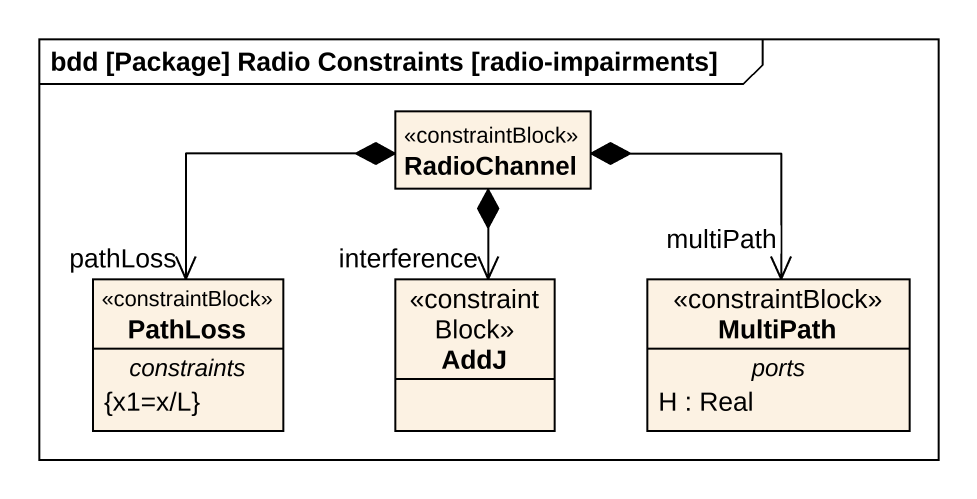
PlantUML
@startuml
mainframe bdd [Package] Radio Constraints [radio-impairments]
hide circle
hide empty members
class RadioChannel <<constraintBlock>>
class PathLoss <<constraintBlock>> {
  -- constraints --
  {x1=x/L}
}
class AddJ <<constraintBlock>>
class MultiPath <<constraintBlock>> {
  -- ports --
  H : Real
}
RadioChannel *--> "pathLoss" PathLoss
RadioChannel *--> "interference" AddJ
RadioChannel *--> "multiPath" MultiPath
@enduml
